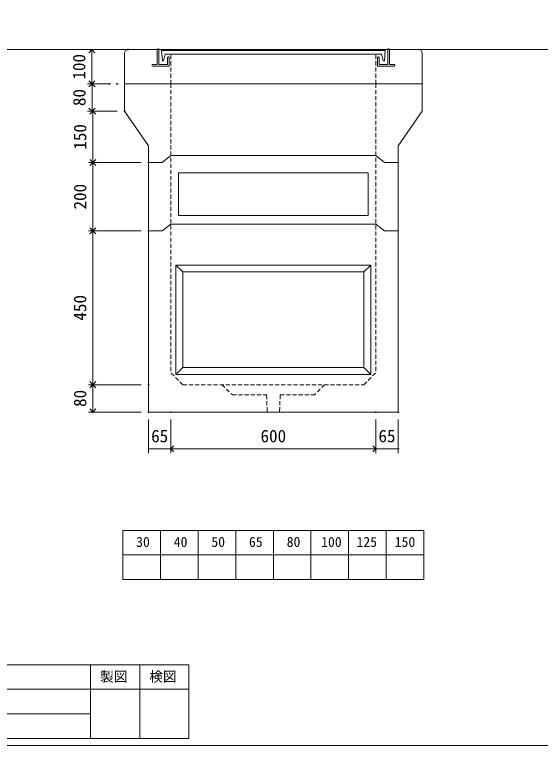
# Model space of a CAD drawing. Units: millimetres, scale not verified. Extents: x -4890 to 18497, y -2288 to 2288.
# Drawn here: x 308 to 1846, y -1987 to 151 of the extents above; entities that cross this region are included whole.
import ezdxf
from ezdxf.enums import TextEntityAlignment as Align

# ---------------------------------------------------------------- set-up
doc = ezdxf.new("R2010")
doc.units = ezdxf.units.MM
doc.header["$LTSCALE"] = 10
doc.header["$PDMODE"] = 32
doc.header["$PDSIZE"] = 2
doc.linetypes.add('DASHED1', pattern=[1.8, 1.2, -0.6])
doc.linetypes.add('USER2', pattern=[50.8, 31.75, -6.35, 6.35, -6.35])
doc.layers.add('0-1_Defpoints', color=7, linetype='Continuous')
for name, color, linetype, lineweight in [('0-2_waku', 7, 'Continuous', 18), ('0-3_gaikei', 7, 'Continuous', 18), ('0-4_kakure', 7, 'DASHED1', 5), ('0-5_sunpou', 7, 'Continuous', 5), ('0-9_uchigawa', 6, 'Continuous', 18), ('0-B_futa', 3, 'Continuous', 18), ('0-C_GL', 4, 'Continuous', 18), ('0-E_文字１', 7, 'Continuous', 18), ('1-3_uchigawa2', 6, 'USER2', 18)]:
    doc.layers.add(name, color=color, linetype=linetype, lineweight=lineweight)
doc.styles.add('ＭＳ ゴシック', font='')
doc.styles.get('ＭＳ ゴシック').set_extended_font_data('MS Gothic')

# ---------------------------------------------------------------- blocks, each defined once
blk = doc.blocks.new('D25')
at = {"layer": '0-1_Defpoints'}
for p in [(2147.33, 1204.36), (2212.33, 1204.36), (2212.33, 1096.89)]:
    blk.add_point(p, dxfattribs=at)
at = {"layer": '0-5_sunpou'}
for p, q in [((2147.33, 1182.36), (2147.33, 1083.89)), ((2212.33, 1182.36), (2212.33, 1083.89)), ((2147.33, 1096.89), (2212.33, 1096.89))]:
    blk.add_line(p, q, dxfattribs=at)
at = {"layer": '0-5_sunpou', "style": 'ＭＳ ゴシック'}
blk.add_text('65', height=36.66, dxfattribs=at).set_placement((2154.83, 1104.89), align=Align.BOTTOM_LEFT)
blk = doc.blocks.new('_Open90')
at = {"layer": '0-5_sunpou'}
blk.add_line((0, 0), (-1, 0), dxfattribs=at)
blk.add_lwpolyline([(-0.5, 0.5), (0, 0), (-0.5, -0.5)], dxfattribs=at)
blk = doc.blocks.new('D26')
at = {"layer": '0-1_Defpoints'}
for p in [(2212.33, 1204.36), (2812.33, 1204.36), (2812.33, 1096.89)]:
    blk.add_point(p, dxfattribs=at)
at = {"layer": '0-5_sunpou'}
for p, q in [((2212.33, 1182.36), (2212.33, 1083.89)), ((2812.33, 1182.36), (2812.33, 1083.89)), ((2230.33, 1096.89), (2794.33, 1096.89))]:
    blk.add_line(p, q, dxfattribs=at)
at = {"layer": '0-5_sunpou', "xscale": 18, "yscale": 18, "rotation": 180}
blk.add_blockref('_Open90', (2212.33, 1096.89), dxfattribs=at)
at = {"layer": '0-5_sunpou', "xscale": 18, "yscale": 18}
blk.add_blockref('_Open90', (2812.33, 1096.89), dxfattribs=at)
at = {"layer": '0-5_sunpou', "style": 'ＭＳ ゴシック'}
blk.add_text('600', height=36.66, dxfattribs=at).set_placement((2474.83, 1104.89), align=Align.BOTTOM_LEFT)
blk = doc.blocks.new('D27')
at = {"layer": '0-1_Defpoints'}
for p in [(2812.33, 1204.36), (2877.33, 1204.36), (2877.33, 1096.89)]:
    blk.add_point(p, dxfattribs=at)
at = {"layer": '0-5_sunpou'}
for p, q in [((2812.33, 1182.36), (2812.33, 1083.89)), ((2877.33, 1182.36), (2877.33, 1083.89)), ((2812.33, 1096.89), (2877.33, 1096.89))]:
    blk.add_line(p, q, dxfattribs=at)
at = {"layer": '0-5_sunpou', "style": 'ＭＳ ゴシック'}
blk.add_text('65', height=36.66, dxfattribs=at).set_placement((2819.83, 1104.89), align=Align.BOTTOM_LEFT)
blk = doc.blocks.new('D28')
at = {"layer": '0-1_Defpoints'}
for p in [(2077.33, 2084.36), (1984.1, 1934.36), (2147.33, 1934.36)]:
    blk.add_point(p, dxfattribs=at)
at = {"layer": '0-5_sunpou'}
for p, q in [((2055.33, 2084.36), (1971.1, 2084.36)), ((1984.1, 2066.36), (1984.1, 1952.36)), ((2125.33, 1934.36), (1971.1, 1934.36))]:
    blk.add_line(p, q, dxfattribs=at)
at = {"layer": '0-5_sunpou', "xscale": 18, "yscale": 18}
for p, rotation in [((1984.1, 2084.36), 90), ((1984.1, 1934.36), 270)]:
    blk.add_blockref('_Open90', p, dxfattribs=dict(at, rotation=rotation))
at = {"layer": '0-5_sunpou', "style": 'ＭＳ ゴシック'}
blk.add_text('150', height=36.66, rotation=90, dxfattribs=at).set_placement((1976.1, 1971.86), align=Align.BOTTOM_LEFT)
blk = doc.blocks.new('D29')
at = {"layer": '0-1_Defpoints'}
for p in [(2147.33, 1934.36), (1984.1, 1734.36), (2147.33, 1734.36)]:
    blk.add_point(p, dxfattribs=at)
at = {"layer": '0-5_sunpou'}
for p, q in [((2125.33, 1934.36), (1971.1, 1934.36)), ((1984.1, 1916.36), (1984.1, 1752.36)), ((2125.33, 1734.36), (1971.1, 1734.36))]:
    blk.add_line(p, q, dxfattribs=at)
at = {"layer": '0-5_sunpou', "xscale": 18, "yscale": 18}
for p, rotation in [((1984.1, 1934.36), 90), ((1984.1, 1734.36), 270)]:
    blk.add_blockref('_Open90', p, dxfattribs=dict(at, rotation=rotation))
at = {"layer": '0-5_sunpou', "style": 'ＭＳ ゴシック'}
blk.add_text('200', height=36.66, rotation=90, dxfattribs=at).set_placement((1976.1, 1796.86), align=Align.BOTTOM_LEFT)
blk = doc.blocks.new('D30')
at = {"layer": '0-1_Defpoints'}
for p in [(2055.33, 2164.36), (1981.9, 2084.36), (2077.33, 2084.36)]:
    blk.add_point(p, dxfattribs=at)
at = {"layer": '0-5_sunpou'}
for p, q in [((2033.33, 2164.36), (1968.9, 2164.36)), ((1981.9, 2146.36), (1981.9, 2102.36)), ((2055.33, 2084.36), (1968.9, 2084.36))]:
    blk.add_line(p, q, dxfattribs=at)
at = {"layer": '0-5_sunpou', "xscale": 18, "yscale": 18}
for p, rotation in [((1981.9, 2164.36), 90), ((1981.9, 2084.36), 270)]:
    blk.add_blockref('_Open90', p, dxfattribs=dict(at, rotation=rotation))
at = {"layer": '0-5_sunpou', "style": 'ＭＳ ゴシック'}
blk.add_text('80', height=36.66, rotation=90, dxfattribs=at).set_placement((1973.9, 2099.36), align=Align.BOTTOM_LEFT)
blk = doc.blocks.new('D31')
at = {"layer": '0-1_Defpoints'}
for p in [(2087.33, 2264.36), (1981.3, 2164.36), (2033.33, 2164.36)]:
    blk.add_point(p, dxfattribs=at)
at = {"layer": '0-5_sunpou'}
for p, q in [((2065.33, 2264.36), (1968.3, 2264.36)), ((1981.3, 2246.36), (1981.3, 2182.36)), ((2011.33, 2164.36), (1968.3, 2164.36))]:
    blk.add_line(p, q, dxfattribs=at)
at = {"layer": '0-5_sunpou', "xscale": 18, "yscale": 18}
for p, rotation in [((1981.3, 2264.36), 90), ((1981.3, 2164.36), 270)]:
    blk.add_blockref('_Open90', p, dxfattribs=dict(at, rotation=rotation))
at = {"layer": '0-5_sunpou', "style": 'ＭＳ ゴシック'}
blk.add_text('100', height=36.66, rotation=90, dxfattribs=at).set_placement((1973.3, 2176.86), align=Align.BOTTOM_LEFT)
blk = doc.blocks.new('D32')
at = {"layer": '0-1_Defpoints'}
for p in [(2147.33, 1734.36), (1984.1, 1284.36), (2147.33, 1284.36)]:
    blk.add_point(p, dxfattribs=at)
at = {"layer": '0-5_sunpou'}
for p, q in [((2125.33, 1734.36), (1971.1, 1734.36)), ((1984.1, 1716.36), (1984.1, 1302.36)), ((2125.33, 1284.36), (1971.1, 1284.36))]:
    blk.add_line(p, q, dxfattribs=at)
at = {"layer": '0-5_sunpou', "xscale": 18, "yscale": 18}
for p, rotation in [((1984.1, 1734.36), 90), ((1984.1, 1284.36), 270)]:
    blk.add_blockref('_Open90', p, dxfattribs=dict(at, rotation=rotation))
at = {"layer": '0-5_sunpou', "style": 'ＭＳ ゴシック'}
blk.add_text('450', height=36.66, rotation=90, dxfattribs=at).set_placement((1976.1, 1471.86), align=Align.BOTTOM_LEFT)
blk = doc.blocks.new('D33')
at = {"layer": '0-1_Defpoints'}
for p in [(2147.33, 1284.36), (1984.1, 1204.36), (2147.33, 1204.36)]:
    blk.add_point(p, dxfattribs=at)
at = {"layer": '0-5_sunpou'}
for p, q in [((2125.33, 1284.36), (1971.1, 1284.36)), ((1984.1, 1266.36), (1984.1, 1222.36)), ((2125.33, 1204.36), (1971.1, 1204.36))]:
    blk.add_line(p, q, dxfattribs=at)
at = {"layer": '0-5_sunpou', "xscale": 18, "yscale": 18}
for p, rotation in [((1984.1, 1284.36), 90), ((1984.1, 1204.36), 270)]:
    blk.add_blockref('_Open90', p, dxfattribs=dict(at, rotation=rotation))
at = {"layer": '0-5_sunpou', "style": 'ＭＳ ゴシック'}
blk.add_text('80', height=36.66, rotation=90, dxfattribs=at).set_placement((1976.1, 1219.36), align=Align.BOTTOM_LEFT)

msp = doc.modelspace()

# ---------------------------------------------------------------- linework, layer by layer
at = {"layer": '0-2_waku'}
for p, q in [((625.01, -1357.56), (625.01, -1501.56)), ((625.01, -1357.56), (625.01, -1501.56)), ((625.01, -1357.56), (625.01, -1501.56)), ((625.01, -1357.56), (625.01, -1501.56)), ((625.01, -1357.56), (1505.01, -1357.56)), ((735.01, -1357.56), (735.01, -1501.56)), ((845.01, -1357.56), (845.01, -1501.56)), ((845.01, -1357.56), (845.01, -1501.56)), ((955.01, -1357.56), (955.01, -1501.56)), ((1065.01, -1357.56), (1065.01, -1501.56)), ((1175.01, -1357.56), (1175.01, -1501.56)), ((1285.01, -1357.56), (1285.01, -1501.56)), ((1395.01, -1357.56), (1395.01, -1501.56)), ((1505.01, -1357.56), (1505.01, -1501.56)), ((625.01, -1429.56), (1505.01, -1429.56)), ((625.01, -1501.56), (1505.01, -1501.56)), ((-1210.01, -1750.56), (817.99, -1750.56)), ((529.99, -1750.56), (529.99, -1966.56)), ((529.99, -1750.56), (529.99, -1966.56)), ((673.99, -1750.56), (673.99, -1966.56)), ((817.99, -1750.56), (817.99, -1966.56)), ((-1210.01, -1822.56), (817.99, -1822.56)), ((-1210.01, -1894.56), (529.99, -1894.56)), ((-1230.01, -1986.56), (4889.99, -1986.56)), ((-1210.01, -1966.56), (817.99, -1966.56))]:
    msp.add_line(p, q, dxfattribs=at)
msp.add_lwpolyline([(-1230.01, 2288.44), (-1230.01, -1986.56), (4889.99, -1986.56)], dxfattribs=at)
at = {"layer": '0-3_gaikei'}
for p, q in [((640.01, 48.44), (725.01, 48.44)), ((1405.01, 48.44), (1490.01, 48.44)), ((630.01, -51.56), (630.01, 38.44)), ((1500.01, -51.56), (1500.01, 38.44)), ((630.01, -51.56), (630.01, -131.56)), ((630.01, -51.56), (1500.01, -51.56)), ((1500.01, -51.56), (1390.01, -51.56)), ((1500.01, -51.56), (1500.01, -131.56)), ((700.01, -232.56), (630.01, -131.56)), ((1430.01, -232.56), (1500.01, -131.56)), ((700.01, -1011.56), (700.01, -232.56)), ((1430.01, -1011.56), (1430.01, -232.56)), ((740.01, -281.56), (765.01, -261.56)), ((740.01, -281.56), (765.01, -261.56)), ((765.01, -261.56), (1365.01, -261.56)), ((765.01, -261.56), (1365.01, -261.56)), ((1365.01, -261.56), (1390.01, -281.56)), ((1365.01, -261.56), (1390.01, -281.56)), ((700.01, -281.56), (740.01, -281.56)), ((700.01, -281.56), (740.01, -281.56)), ((700.01, -281.56), (740.01, -281.56)), ((700.01, -281.56), (740.01, -281.56)), ((700.01, -281.56), (740.01, -281.56)), ((700.01, -281.56), (740.01, -281.56)), ((1430.01, -281.56), (1390.01, -281.56)), ((1430.01, -281.56), (1390.01, -281.56)), ((1430.01, -281.56), (1390.01, -281.56)), ((1430.01, -281.56), (1390.01, -281.56)), ((740.01, -481.56), (765.01, -461.56)), ((765.01, -461.56), (1365.01, -461.56)), ((1365.01, -461.56), (1390.01, -481.56)), ((700.01, -481.56), (740.01, -481.56)), ((700.01, -481.56), (740.01, -481.56)), ((700.01, -481.56), (740.01, -481.56)), ((1430.01, -481.56), (1390.01, -481.56)), ((1430.01, -481.56), (1390.01, -481.56)), ((700.01, -1011.56), (1430.01, -1011.56))]:
    msp.add_line(p, q, dxfattribs=at)
msp.add_lwpolyline([(1390.01, -281.56), (1430.01, -281.56), (1390.01, -281.56)], dxfattribs=at)
msp.add_lwpolyline([(1390.01, -281.56), (1430.01, -281.56), (1390.01, -281.56)], dxfattribs=at)
for points in [[(1390.01, -281.56), (1430.01, -281.56), (1390.01, -281.56), (1430.01, -281.56)], [(1390.01, -481.56), (1430.01, -481.56), (1390.01, -481.56), (1430.01, -481.56)]]:
    msp.add_lwpolyline(points, close=True, dxfattribs=at)
for centre, radius, start, end in [((639.43, 39.02), 9.44, 86.47383, 183.52617), ((1490.34, 38.77), 9.68, 358.04251, 91.95749)]:
    msp.add_arc(centre, radius, start, end, dxfattribs=at)
at = {"layer": '0-4_kakure'}
for p, q in [((765.01, -51.56), (765.01, 34.94)), ((1365.01, -51.56), (1365.01, 34.94)), ((765.01, -51.56), (765.01, -896.56)), ((1365.01, -51.56), (1365.01, -896.56)), ((800.01, -931.56), (765.01, -896.56)), ((1330.01, -931.56), (1365.01, -896.56)), ((800.01, -931.56), (1330.01, -931.56)), ((915.01, -931.56), (945.01, -961.56)), ((1215.01, -931.56), (1185.01, -961.56)), ((1085.01, -961.56), (1083.01, -1011.56)), ((1085.01, -961.56), (1185.01, -961.56))]:
    msp.add_line(p, q, dxfattribs=at)
msp.add_lwpolyline([(945.01, -961.56), (1045.01, -961.56), (1047.01, -1011.56)], dxfattribs=at)
at = {"layer": '0-9_uchigawa'}
for p, q in [((780.01, -581.56), (780.01, -901.56)), ((780.01, -581.56), (1350.01, -581.56)), ((780.01, -581.56), (800.01, -601.56)), ((1330.01, -601.56), (1350.01, -581.56)), ((1350.01, -581.56), (1350.01, -901.56)), ((800.01, -601.56), (800.01, -881.56)), ((800.01, -601.56), (800.01, -881.56)), ((800.01, -601.56), (1330.01, -601.56)), ((1330.01, -601.56), (1330.01, -881.56)), ((1330.01, -601.56), (1330.01, -881.56)), ((780.01, -901.56), (800.01, -881.56)), ((800.01, -881.56), (1065.01, -881.56)), ((1065.01, -881.56), (1330.01, -881.56)), ((1350.01, -901.56), (1330.01, -881.56)), ((780.01, -901.56), (1065.01, -901.56)), ((1065.01, -901.56), (1350.01, -901.56))]:
    msp.add_line(p, q, dxfattribs=at)
at = {"layer": '0-B_futa'}
for p, q in [((725.01, 48.44), (725.01, 5.44)), ((727.01, 50.44), (730.01, 50.44)), ((730.01, 50.44), (730.01, 5.44)), ((737.82, 45.94), (1392.15, 45.94)), ((737.82, 45.94), (740.31, 15.94)), ((1392.15, 45.94), (1389.9, 15.94)), ((1400.01, 50.44), (1400.01, 5.44)), ((1400.01, 50.44), (1403.01, 50.44)), ((1405.01, 48.44), (1405.01, 5.44)), ((748.34, 34.94), (744.02, 15.94)), ((748.34, 34.94), (1381.68, 34.94)), ((755.01, 25.44), (755.01, 5.44)), ((757.01, 27.44), (758.01, 27.44)), ((760.01, 25.44), (760.01, 0.44)), ((1370.01, 25.44), (1370.01, 0.44)), ((1373.01, 27.44), (1372.01, 27.44)), ((1375.01, 25.44), (1375.01, 5.44)), ((1381.68, 34.94), (1385.99, 15.94)), ((710.01, 3.44), (710.01, 2.44)), ((712.01, 5.44), (725.01, 5.44)), ((760.01, 0.44), (712.01, 0.44)), ((730.01, 5.44), (755.01, 5.44)), ((740.31, 15.94), (744.02, 15.94)), ((1370.01, 0.44), (1418.01, 0.44)), ((1400.01, 5.44), (1375.01, 5.44)), ((1389.9, 15.94), (1385.99, 15.94)), ((1418.01, 5.44), (1405.01, 5.44)), ((1420.01, 3.44), (1420.01, 2.44))]:
    msp.add_line(p, q, dxfattribs=at)
for centre, start, end in [((727.01, 48.44), 90, 180), ((1403.01, 48.44), 0, 90), ((757.01, 25.44), 90, 180), ((758.01, 25.44), 0, 90), ((1372.01, 25.44), 90, 180), ((1373.01, 25.44), 0, 90), ((712.01, 3.44), 90, 180), ((712.01, 2.44), 180, 270), ((1418.01, 3.44), 0, 90), ((1418.01, 2.44), 270, 0)]:
    msp.add_arc(centre, 2, start, end, dxfattribs=at)
at = {"layer": '0-C_GL'}
msp.add_line((-1229.99, 48.44), (4890.01, 48.44), dxfattribs=at)
at = {"layer": '1-3_uchigawa2'}
for p, q in [((787.51, -311.56), (787.51, -436.56)), ((787.51, -311.56), (1065.01, -311.56)), ((1342.51, -311.56), (1065.01, -311.56)), ((1342.51, -311.56), (1342.51, -436.56)), ((787.51, -436.56), (1065.01, -436.56)), ((1342.51, -436.56), (1065.01, -436.56))]:
    msp.add_line(p, q, dxfattribs=at)

# ---------------------------------------------------------------- block references
at = {"layer": '0-5_sunpou'}
for name in ['D31', 'D30', 'D28', 'D29', 'D32', 'D33', 'D25', 'D26', 'D27']:
    msp.add_blockref(name, (-1447.32, -2215.93), dxfattribs=at)

# ---------------------------------------------------------------- texts
at = {"layer": '0-E_文字１', "style": 'ＭＳ ゴシック'}
for s, p in [('30', (663.71, -1414.82)), ('40', (773.71, -1414.82)), ('50', (883.71, -1414.82)), ('65', (993.71, -1414.82)), ('80', (1104.12, -1414.82)), ('100', (1204.99, -1414.82)), ('125', (1308.38, -1414.82)), ('150', (1420.14, -1414.82)), ('製図', (558.05, -1808.81)), ('検図', (702.05, -1808.81))]:
    msp.add_text(s, height=29.33, dxfattribs=at).set_placement(p, align=Align.BOTTOM_LEFT)

doc.saveas('drawing.dxf')
